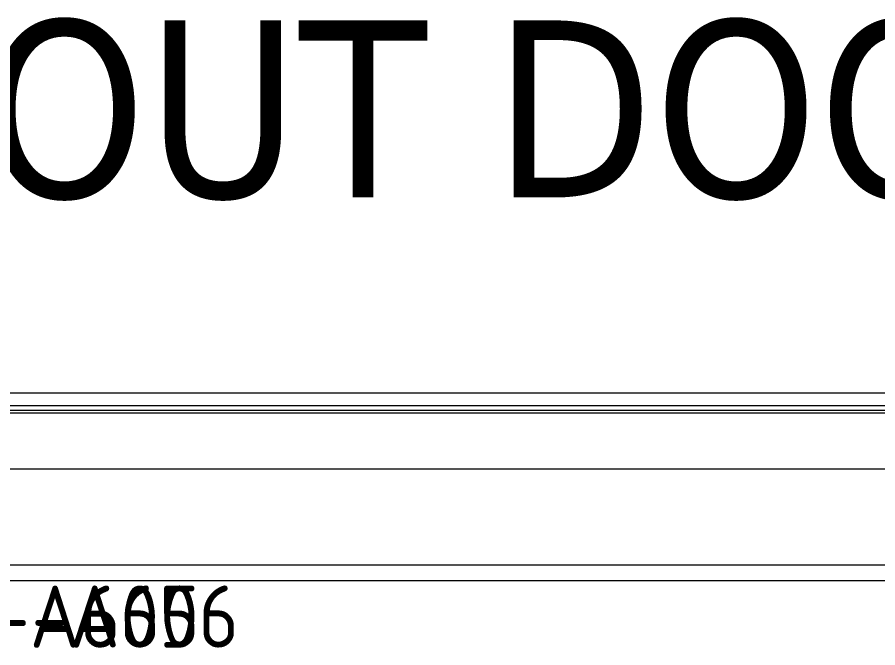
# Model space of a CAD drawing. Header units: millimetres. Extents: x 4134 to 7422, y 1400 to 3585.
# Drawn here: x 6107.5 to 6384.7, y 3382.2 to 3585.3 of the extents above; entities that cross this region are included whole.
import ezdxf
from ezdxf.enums import TextEntityAlignment as Align

# ---------------------------------------------------------------- set-up
doc = ezdxf.new("R2010")
doc.units = ezdxf.units.MM
doc.layers.add('000-PI-Oprema', color=30, linetype='Continuous', lineweight=5)
doc.layers.add('0_1', color=7, linetype='Continuous', lineweight=0)
doc.layers.add('000-PI-ORMAR', color=2, linetype='Continuous')
doc.styles.add('PI0', font='isocpeur.ttf', dxfattribs={"width": 0.9})
doc.styles.add('Tahoma', font='tahoma.ttf')

# ---------------------------------------------------------------- blocks, each defined once
blk = doc.blocks.new('LL49 W 100-230V')
at = {"layer": '000-PI-Oprema', "color": 0, "linetype": 'ByBlock', "lineweight": 0, "ltscale": 0.25}
for p, q in [((45476.66, 36851.38), (46014.66, 36851.38)), ((46014.66, 36815.38), (45476.66, 36815.38))]:
    blk.add_line(p, q, dxfattribs=at)

msp = doc.modelspace()

# ---------------------------------------------------------------- linework, layer by layer
at = {"layer": '000-PI-ORMAR', "color": 0, "linetype": 'ByBlock', "lineweight": 0}
for p, q in [((5840.698, 3464.278), (6608.198, 3464.278)), ((5840.698, 3460.278), (6608.198, 3460.278)), ((6620.46, 3457.778), (5828.46, 3457.778)), ((5840.698, 3458.778), (6608.198, 3458.778)), ((6529.948, 3408.778), (5918.948, 3408.778))]:
    msp.add_line(p, q, dxfattribs=at)

# ---------------------------------------------------------------- block references
at = {"layer": '000-PI-Oprema', "color": 0, "linetype": 'ByBlock', "lineweight": 0}
msp.add_blockref('LL49 W 100-230V', (-39521.199, -33411.553), dxfattribs=at)

# ---------------------------------------------------------------- texts
at = {"color": 0, "linetype": 'ByBlock', "lineweight": 0, "style": 'PI0', "width": 0.9}
for s, p in [('-A603...-A605', (6091.612, 3392.281)), ('-A606', (6145.548, 3392.281))]:
    msp.add_text(s, height=20, dxfattribs=at).set_placement(p, align=Align.MIDDLE)
at = {"layer": '0_1', "color": 0, "linetype": 'ByBlock', "lineweight": 0, "style": 'Tahoma'}
msp.add_text('VISTA DI FRONTE SENZA PORTE/   FRONT VIEW WITHOUT DOORS', height=57, dxfattribs=at).set_placement((5407.99, 3555.739), align=Align.MIDDLE_CENTER)

doc.saveas('drawing.dxf')
